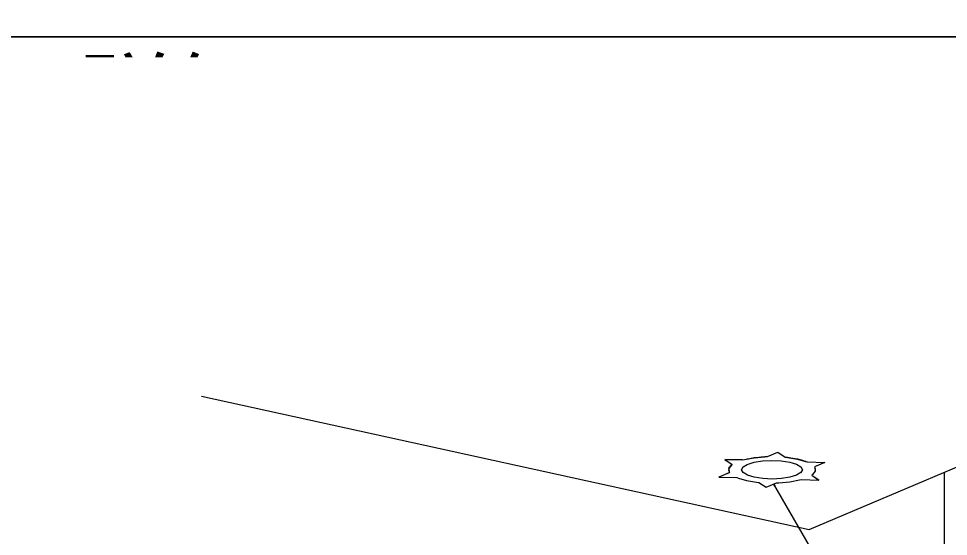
# Model space of a CAD drawing. Units: millimetres, scale not verified. Extents: x -4205 to 4205, y -2975 to 2975.
# Drawn here: x 2530 to 3210, y 1342 to 1721 of the extents above; entities that cross this region are included whole.
import ezdxf
from ezdxf.enums import TextEntityAlignment as Align

# ---------------------------------------------------------------- set-up
doc = ezdxf.new("R2010")
doc.units = ezdxf.units.MM
doc.header["$LTSCALE"] = 20
for name, color, linetype in [('0-0', 7, 'Continuous'), ('0-2', 7, 'Continuous'), ('0-3', 7, 'Continuous')]:
    doc.layers.add(name, color=color, linetype=linetype)
doc.styles.add('ＭＳ ゴシック', font='')
doc.styles.get('ＭＳ ゴシック').set_extended_font_data('MS Gothic')

msp = doc.modelspace()

# ---------------------------------------------------------------- linework, layer by layer
at = {"layer": '0-0'}
for p, q in [((3067.73, 1399.77), (3075.67, 1400.5)), ((3067.73, 1399.87), (3071.27, 1400.2)), ((3074.07, 1400.45), (3075.67, 1400.6)), ((3075.67, 1400.5), (3077.44, 1400.57)), ((3077.44, 1400.57), (3085.01, 1403.78)), ((3077.44, 1400.57), (3077.49, 1400.67)), ((3085.01, 1403.78), (3085, 1403.86)), ((3085.01, 1403.78), (3090.34, 1400.18)), ((3090.34, 1400.18), (3090.3, 1400.28)), ((3090.34, 1400.18), (3092.02, 1400)), ((3092.02, 1400.1), (3093.49, 1399.86)), ((3092.02, 1400), (3099.32, 1398.81)), ((3046.43, 1398.48), (3046.48, 1398.57)), ((3046.43, 1398.48), (3051.77, 1394.88)), ((3059.35, 1398.09), (3046.43, 1398.48)), ((3051.09, 1394.38), (3049.2, 1391.92)), ((3049.2, 1392.02), (3050.04, 1393.12)), ((3050.71, 1393.98), (3051.09, 1394.48)), ((3051.77, 1394.88), (3051.09, 1394.38)), ((3059.32, 1398.18), (3060.64, 1398.53)), ((3059.32, 1398.18), (3059.35, 1398.09)), ((3059.35, 1398.09), (3060.69, 1398.44)), ((3059.62, 1393.02), (3062.74, 1394.91)), ((3060.69, 1398.44), (3067.73, 1399.77)), ((3060.69, 1398.54), (3062.11, 1398.81)), ((3062.74, 1394.91), (3067.64, 1396.41)), ((3064.59, 1399.28), (3067.73, 1399.87)), ((3067.64, 1396.41), (3073.81, 1397.38)), ((3073.81, 1397.38), (3080.68, 1397.72)), ((3080.68, 1397.72), (3087.55, 1397.4)), ((3087.55, 1397.4), (3093.76, 1396.45)), ((3093.76, 1396.45), (3098.7, 1394.96)), ((3096.06, 1399.44), (3099.32, 1398.91)), ((3098.7, 1394.96), (3101.88, 1393.08)), ((3099.32, 1398.91), (3102.01, 1398.14)), ((3099.32, 1398.81), (3105.36, 1397.08)), ((3104.14, 1397.53), (3105.36, 1397.18)), ((3105.36, 1397.08), (3106.45, 1396.65)), ((3106.45, 1396.65), (3106.47, 1396.74)), ((3106.45, 1396.65), (3119.36, 1396.25)), ((3119.36, 1396.25), (3111.78, 1393.04)), ((3119.36, 1396.25), (3119.3, 1396.35)), ((3049.79, 1388.87), (3042.21, 1385.65)), ((3049.2, 1391.92), (3049.2, 1392.02)), ((3049.2, 1391.92), (3049.45, 1389.4)), ((3049.45, 1389.4), (3049.79, 1388.87)), ((3058.56, 1390.92), (3059.62, 1393.02)), ((3059.68, 1388.83), (3058.56, 1390.92)), ((3062.87, 1386.95), (3059.68, 1388.83)), ((3067.81, 1385.46), (3062.87, 1386.95)), ((3098.82, 1387.01), (3093.93, 1385.5)), ((3101.95, 1388.9), (3098.82, 1387.01)), ((3101.88, 1393.08), (3103.01, 1390.99)), ((3103.01, 1390.99), (3101.95, 1388.9)), ((3110.47, 1387.54), (3109.8, 1387.04)), ((3109.8, 1387.04), (3115.14, 1383.43)), ((3112.37, 1389.99), (3110.47, 1387.54)), ((3111.78, 1393.04), (3112.11, 1392.52)), ((3112.11, 1392.62), (3112.37, 1389.99)), ((3112.37, 1389.99), (3112.37, 1390.09)), ((3042.21, 1385.65), (3042.27, 1385.76)), ((3042.21, 1385.65), (3055.13, 1385.26)), ((3055.13, 1385.26), (3056.21, 1384.84)), ((3056.21, 1384.84), (3062.25, 1383.11)), ((3062.25, 1383.11), (3069.55, 1381.91)), ((3074.02, 1384.51), (3067.81, 1385.46)), ((3069.55, 1381.91), (3071.24, 1381.74)), ((3071.23, 1381.74), (3076.57, 1378.13)), ((3071.24, 1381.74), (3071.23, 1381.74)), ((3080.89, 1384.19), (3074.02, 1384.51)), ((3076.57, 1378.13), (3084.16, 1381.34)), ((3087.75, 1384.53), (3080.89, 1384.19)), ((3084.13, 1381.34), (3085.9, 1381.41)), ((3084.16, 1381.34), (3084.13, 1381.34)), ((3085.9, 1381.41), (3093.84, 1382.14)), ((3093.93, 1385.5), (3087.75, 1384.53)), ((3093.84, 1382.14), (3100.88, 1383.47)), ((3100.88, 1383.47), (3102.22, 1383.83)), ((3102.22, 1383.83), (3115.14, 1383.43)), ((3115.14, 1383.43), (3115.09, 1383.54))]:
    msp.add_line(p, q, dxfattribs=at)
for points in [[(2522.66, 2657.43), (3863.21, 2657.43), (3863.21, 1707.43), (2522.66, 1707.43)], [(2522.66, 1707.43), (3863.21, 1707.43), (3863.21, 757.43), (2522.66, 757.43)], [(3082.53, 1378.98), (3082.12, 1380.48), (3083.22, 1379.38)]]:
    msp.add_lwpolyline(points, close=True, dxfattribs=at)
msp.add_lwpolyline([(3423.67, 1154.4), (3212.65, 1154.4), (3082.12, 1380.48)], dxfattribs=at)
at = {"layer": '0-0', "color": 5}
msp.add_solid([(3082.53, 1378.98), (3082.12, 1380.48), (3083.22, 1379.38)], dxfattribs=at)
at = {"layer": '0-2'}
msp.add_line((3206.79, 901.28), (3206.79, 1389.22), dxfattribs=at)
at = {"layer": '0-3'}
for p, q in [((2663.85, 1444.67), (3108, 1347.38)), ((3071.27, 1400.2), (3072.96, 1400.43)), ((3072.96, 1400.43), (3074.07, 1400.45)), ((3075.68, 1400.6), (3075.73, 1400.6)), ((3075.73, 1400.6), (3077.49, 1400.67)), ((3077.49, 1400.67), (3085, 1403.86)), ((3085, 1403.86), (3090.3, 1400.28)), ((3090.3, 1400.28), (3091.95, 1400.11)), ((3091.95, 1400.11), (3091.97, 1400.1)), ((3091.97, 1400.1), (3092.01, 1400.1)), ((3046.48, 1398.57), (3059.32, 1398.18)), ((3050.04, 1393.12), (3050.23, 1393.68)), ((3050.23, 1393.68), (3050.71, 1393.98)), ((3051.1, 1394.48), (3051.12, 1394.5)), ((3051.12, 1394.5), (3051.7, 1394.92)), ((3060.64, 1398.53), (3060.68, 1398.54)), ((3062.11, 1398.81), (3062.91, 1399.05)), ((3062.91, 1399.05), (3064.59, 1399.28)), ((3093.49, 1399.86), (3094.56, 1399.77)), ((3094.56, 1399.77), (3096.06, 1399.44)), ((3102.01, 1398.14), (3103.51, 1397.81)), ((3103.51, 1397.81), (3104.14, 1397.53)), ((3105.36, 1397.18), (3105.39, 1397.16)), ((3105.39, 1397.16), (3106.47, 1396.74)), ((3106.47, 1396.74), (3119.3, 1396.35)), ((3108, 1347.38), (3225.38, 1397.1)), ((3042.27, 1385.76), (3049.75, 1388.93)), ((3049.13, 1390.34), (3049.3, 1390.87)), ((3049.39, 1390.02), (3049.13, 1390.34)), ((3109.86, 1387.08), (3115.09, 1383.54)), ((3111.01, 1388.23), (3111.34, 1388.44)), ((3111.34, 1388.44), (3111.47, 1388.82)), ((3111.83, 1393.06), (3112.1, 1392.64)), ((3112.1, 1392.64), (3112.1, 1392.63)), ((3112.1, 1392.63), (3112.11, 1392.62)), ((3112.17, 1392.11), (3112.44, 1391.78)), ((3112.44, 1391.78), (3112.26, 1391.22))]:
    msp.add_line(p, q, dxfattribs=at)

# ---------------------------------------------------------------- texts
at = {"layer": '0-0', "style": 'ＭＳ ゴシック'}
msp.add_text('D詳細', height=51.73, dxfattribs=at).set_placement((2537.66, 1621.87), align=Align.BOTTOM_LEFT)

# ---------------------------------------------------------------- next in the draw order: wipeouts: each hides what was drawn before it
msp.add_wipeout([(2537.66, 1621.87), (2715.46, 1621.87), (2715.46, 1692.43), (2715.46, 1692.43)])

# ---------------------------------------------------------------- next in the draw order: wipeouts: each hides what was drawn before it
msp.add_wipeout([(2537.66, 1621.87), (2715.46, 1692.43), (2715.46, 1692.43), (2715.46, 1692.43)])

# ---------------------------------------------------------------- next in the draw order: wipeouts: each hides what was drawn before it
msp.add_wipeout([(2537.66, 1692.43), (2537.66, 1621.87), (2715.46, 1692.43), (2715.46, 1692.43)])

doc.saveas('drawing.dxf')
